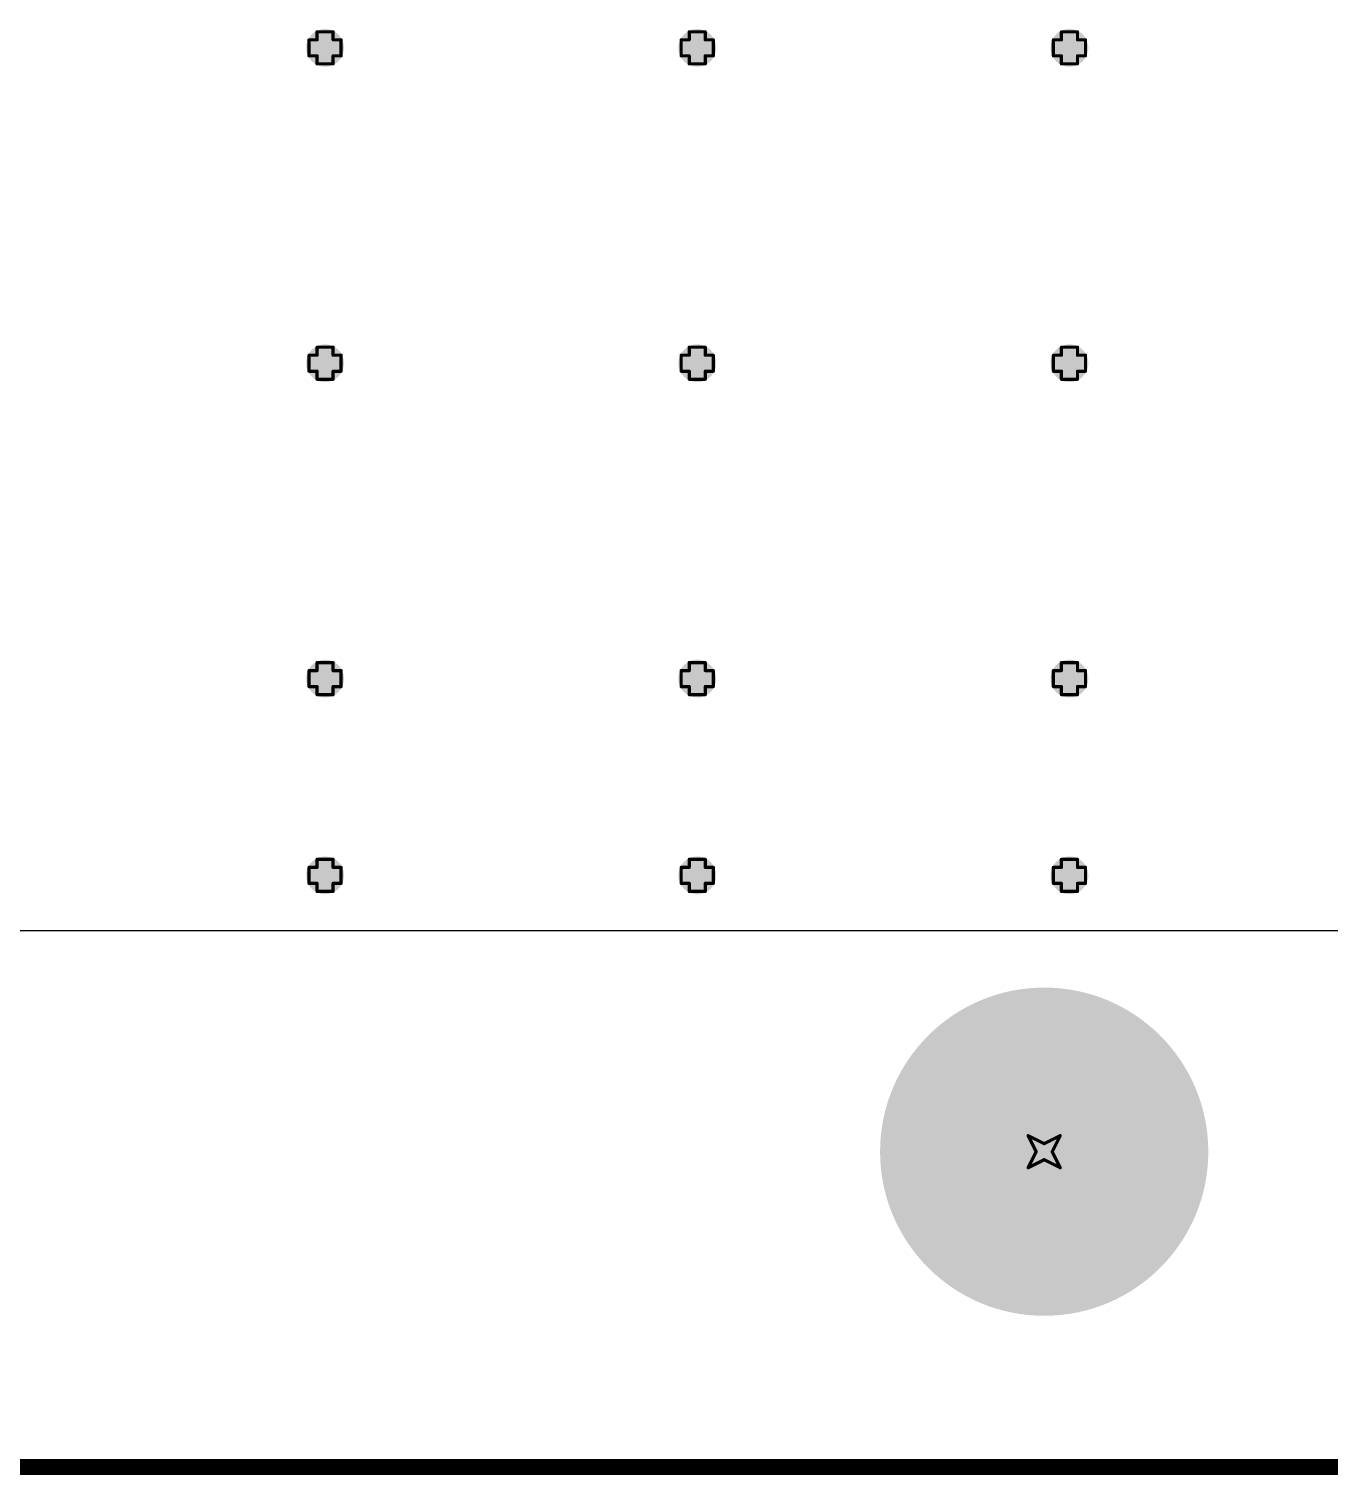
# Model space of a CAD drawing. Header units: inches. Extents: x -0.1 to 10.2, y 0 to 6.5.
# Drawn here: x 3.107 to 3.918, y -0.005 to 0.898 of the extents above; entities that cross this region are included whole.
import ezdxf

# ---------------------------------------------------------------- set-up
doc = ezdxf.new("R2010")
doc.units = ezdxf.units.IN
doc.header["$MEASUREMENT"] = 0
for name, color, linetype in [('Board Outline', 216, 'Continuous'), ('Bottom Layer', 5, 'Continuous'), ('Bottom Solder', 6, 'Continuous'), ('Drill Drawing', 1, 'Continuous'), ('Multi-Layer', 9, 'Continuous'), ('Pad Holes', 156, 'Continuous'), ('Top Layer', 1, 'Continuous'), ('Top Solder', 216, 'Continuous'), ('Via Holes', 16, 'Continuous')]:
    doc.layers.add(name, color=color, linetype=linetype)

msp = doc.modelspace()

# ---------------------------------------------------------------- hatches: boundary and pattern name
at = {"layer": 'Bottom Layer'}
h = msp.add_hatch(color=5, dxfattribs=at)
edge = h.paths.add_edge_path()
edge.add_arc((3.29134, 0.88583), 0.01181, 0, 360)
h = msp.add_hatch(color=5, dxfattribs=at)
edge = h.paths.add_edge_path()
edge.add_arc((3.52362, 0.88583), 0.01181, 0, 360)
h = msp.add_hatch(color=5, dxfattribs=at)
edge = h.paths.add_edge_path()
edge.add_arc((3.75591, 0.88583), 0.01181, 0, 360)
h = msp.add_hatch(color=5, dxfattribs=at)
edge = h.paths.add_edge_path()
edge.add_arc((3.29134, 0.68898), 0.01181, 0, 360)
h = msp.add_hatch(color=5, dxfattribs=at)
edge = h.paths.add_edge_path()
edge.add_arc((3.52362, 0.68898), 0.01181, 0, 360)
h = msp.add_hatch(color=5, dxfattribs=at)
edge = h.paths.add_edge_path()
edge.add_arc((3.75591, 0.68898), 0.01181, 0, 360)
h = msp.add_hatch(color=5, dxfattribs=at)
edge = h.paths.add_edge_path()
edge.add_arc((3.29134, 0.49213), 0.01181, 0, 360)
h = msp.add_hatch(color=5, dxfattribs=at)
edge = h.paths.add_edge_path()
edge.add_arc((3.52362, 0.49213), 0.01181, 0, 360)
h = msp.add_hatch(color=5, dxfattribs=at)
edge = h.paths.add_edge_path()
edge.add_arc((3.75591, 0.49213), 0.01181, 0, 360)
h = msp.add_hatch(color=5, dxfattribs=at)
edge = h.paths.add_edge_path()
edge.add_arc((3.29134, 0.36933), 0.01181, 0, 360)
h = msp.add_hatch(color=5, dxfattribs=at)
edge = h.paths.add_edge_path()
edge.add_arc((3.52362, 0.36933), 0.01181, 0, 360)
h = msp.add_hatch(color=5, dxfattribs=at)
edge = h.paths.add_edge_path()
edge.add_arc((3.75591, 0.36933), 0.01181, 0, 360)
h = msp.add_hatch(color=5, dxfattribs=at)
edge = h.paths.add_edge_path()
edge.add_arc((3.74016, 0.19685), 0.09843, 0, 360)
at = {"layer": 'Bottom Solder'}
h = msp.add_hatch(color=6, dxfattribs=at)
edge = h.paths.add_edge_path()
edge.add_arc((3.74016, 0.19685), 0.10243, 0, 360)
at = {"layer": 'Multi-Layer'}
h = msp.add_hatch(color=9, dxfattribs=at)
edge = h.paths.add_edge_path()
edge.add_arc((3.74016, 0.19685), 0.09843, 0, 360)
at = {"layer": 'Pad Holes'}
h = msp.add_hatch(color=7, dxfattribs=at)
edge = h.paths.add_edge_path()
edge.add_arc((3.74016, 0.19685), 0.05906, 0, 360)
at = {"layer": 'Top Layer'}
h = msp.add_hatch(color=1, dxfattribs=at)
edge = h.paths.add_edge_path()
edge.add_arc((3.29134, 0.88583), 0.01181, 0, 360)
h = msp.add_hatch(color=1, dxfattribs=at)
edge = h.paths.add_edge_path()
edge.add_arc((3.52362, 0.88583), 0.01181, 0, 360)
h = msp.add_hatch(color=1, dxfattribs=at)
edge = h.paths.add_edge_path()
edge.add_arc((3.75591, 0.88583), 0.01181, 0, 360)
h = msp.add_hatch(color=1, dxfattribs=at)
edge = h.paths.add_edge_path()
edge.add_arc((3.29134, 0.68898), 0.01181, 0, 360)
h = msp.add_hatch(color=1, dxfattribs=at)
edge = h.paths.add_edge_path()
edge.add_arc((3.52362, 0.68898), 0.01181, 0, 360)
h = msp.add_hatch(color=1, dxfattribs=at)
edge = h.paths.add_edge_path()
edge.add_arc((3.75591, 0.68898), 0.01181, 0, 360)
h = msp.add_hatch(color=1, dxfattribs=at)
edge = h.paths.add_edge_path()
edge.add_arc((3.29134, 0.49213), 0.01181, 0, 360)
h = msp.add_hatch(color=1, dxfattribs=at)
edge = h.paths.add_edge_path()
edge.add_arc((3.52362, 0.49213), 0.01181, 0, 360)
h = msp.add_hatch(color=1, dxfattribs=at)
edge = h.paths.add_edge_path()
edge.add_arc((3.75591, 0.49213), 0.01181, 0, 360)
h = msp.add_hatch(color=1, dxfattribs=at)
edge = h.paths.add_edge_path()
edge.add_arc((3.29134, 0.36933), 0.01181, 0, 360)
h = msp.add_hatch(color=1, dxfattribs=at)
edge = h.paths.add_edge_path()
edge.add_arc((3.52362, 0.36933), 0.01181, 0, 360)
h = msp.add_hatch(color=1, dxfattribs=at)
edge = h.paths.add_edge_path()
edge.add_arc((3.75591, 0.36933), 0.01181, 0, 360)
h = msp.add_hatch(color=1, dxfattribs=at)
edge = h.paths.add_edge_path()
edge.add_arc((3.74016, 0.19685), 0.09843, 0, 360)
at = {"layer": 'Top Solder'}
h = msp.add_hatch(color=216, dxfattribs=at)
edge = h.paths.add_edge_path()
edge.add_arc((3.74016, 0.19685), 0.10243, 0, 360)
at = {"layer": 'Via Holes'}
h = msp.add_hatch(color=7, dxfattribs=at)
edge = h.paths.add_edge_path()
edge.add_arc((3.29134, 0.88583), 0.00591, 0, 360)
h = msp.add_hatch(color=7, dxfattribs=at)
edge = h.paths.add_edge_path()
edge.add_arc((3.52362, 0.88583), 0.00591, 0, 360)
h = msp.add_hatch(color=7, dxfattribs=at)
edge = h.paths.add_edge_path()
edge.add_arc((3.75591, 0.88583), 0.00591, 0, 360)
h = msp.add_hatch(color=7, dxfattribs=at)
edge = h.paths.add_edge_path()
edge.add_arc((3.29134, 0.68898), 0.00591, 0, 360)
h = msp.add_hatch(color=7, dxfattribs=at)
edge = h.paths.add_edge_path()
edge.add_arc((3.52362, 0.68898), 0.00591, 0, 360)
h = msp.add_hatch(color=7, dxfattribs=at)
edge = h.paths.add_edge_path()
edge.add_arc((3.75591, 0.68898), 0.00591, 0, 360)
h = msp.add_hatch(color=7, dxfattribs=at)
edge = h.paths.add_edge_path()
edge.add_arc((3.29134, 0.49213), 0.00591, 0, 360)
h = msp.add_hatch(color=7, dxfattribs=at)
edge = h.paths.add_edge_path()
edge.add_arc((3.52362, 0.49213), 0.00591, 0, 360)
h = msp.add_hatch(color=7, dxfattribs=at)
edge = h.paths.add_edge_path()
edge.add_arc((3.75591, 0.49213), 0.00591, 0, 360)
h = msp.add_hatch(color=7, dxfattribs=at)
edge = h.paths.add_edge_path()
edge.add_arc((3.29134, 0.36933), 0.00591, 0, 360)
h = msp.add_hatch(color=7, dxfattribs=at)
edge = h.paths.add_edge_path()
edge.add_arc((3.52362, 0.36933), 0.00591, 0, 360)
h = msp.add_hatch(color=7, dxfattribs=at)
edge = h.paths.add_edge_path()
edge.add_arc((3.75591, 0.36933), 0.00591, 0, 360)

# ---------------------------------------------------------------- linework, layer by layer
at = {"layer": 'Board Outline'}
msp.add_lwpolyline([(0, 0, 0.01, 0.01, 0), (4.72441, 0, 0.01, 0.01, 0)], format="xyseb", dxfattribs=at)
at = {"layer": 'Bottom Layer'}
msp.add_line((4.70912, 0.33465), (0.01529, 0.33465), dxfattribs=at)
at = {"layer": 'Drill Drawing'}
for points in [[(3.28634, 0.89083, 0.002, 0.002, 0), (3.28634, 0.89583, 0.002, 0.002, 0)], [(3.28634, 0.89583, 0.002, 0.002, 0), (3.29634, 0.89583, 0.002, 0.002, 0)], [(3.29634, 0.89083, 0.002, 0.002, 0), (3.29634, 0.89583, 0.002, 0.002, 0)], [(3.51862, 0.89083, 0.002, 0.002, 0), (3.51862, 0.89583, 0.002, 0.002, 0)], [(3.51862, 0.89583, 0.002, 0.002, 0), (3.52862, 0.89583, 0.002, 0.002, 0)], [(3.52862, 0.89083, 0.002, 0.002, 0), (3.52862, 0.89583, 0.002, 0.002, 0)], [(3.75091, 0.89083, 0.002, 0.002, 0), (3.75091, 0.89583, 0.002, 0.002, 0)], [(3.75091, 0.89583, 0.002, 0.002, 0), (3.76091, 0.89583, 0.002, 0.002, 0)], [(3.76091, 0.89083, 0.002, 0.002, 0), (3.76091, 0.89583, 0.002, 0.002, 0)], [(3.28134, 0.88083, 0.002, 0.002, 0), (3.28134, 0.89083, 0.002, 0.002, 0)], [(3.28134, 0.89083, 0.002, 0.002, 0), (3.28634, 0.89083, 0.002, 0.002, 0)], [(3.29634, 0.89083, 0.002, 0.002, 0), (3.30134, 0.89083, 0.002, 0.002, 0)], [(3.30134, 0.88083, 0.002, 0.002, 0), (3.30134, 0.89083, 0.002, 0.002, 0)], [(3.51362, 0.88083, 0.002, 0.002, 0), (3.51362, 0.89083, 0.002, 0.002, 0)], [(3.51362, 0.89083, 0.002, 0.002, 0), (3.51862, 0.89083, 0.002, 0.002, 0)], [(3.52862, 0.89083, 0.002, 0.002, 0), (3.53362, 0.89083, 0.002, 0.002, 0)], [(3.53362, 0.88083, 0.002, 0.002, 0), (3.53362, 0.89083, 0.002, 0.002, 0)], [(3.74591, 0.88083, 0.002, 0.002, 0), (3.74591, 0.89083, 0.002, 0.002, 0)], [(3.74591, 0.89083, 0.002, 0.002, 0), (3.75091, 0.89083, 0.002, 0.002, 0)], [(3.76091, 0.89083, 0.002, 0.002, 0), (3.76591, 0.89083, 0.002, 0.002, 0)], [(3.76591, 0.88083, 0.002, 0.002, 0), (3.76591, 0.89083, 0.002, 0.002, 0)], [(3.28134, 0.88083, 0.002, 0.002, 0), (3.28634, 0.88083, 0.002, 0.002, 0)], [(3.28634, 0.87583, 0.002, 0.002, 0), (3.28634, 0.88083, 0.002, 0.002, 0)], [(3.28634, 0.87583, 0.002, 0.002, 0), (3.29634, 0.87583, 0.002, 0.002, 0)], [(3.29634, 0.88083, 0.002, 0.002, 0), (3.30134, 0.88083, 0.002, 0.002, 0)], [(3.29634, 0.87583, 0.002, 0.002, 0), (3.29634, 0.88083, 0.002, 0.002, 0)], [(3.51362, 0.88083, 0.002, 0.002, 0), (3.51862, 0.88083, 0.002, 0.002, 0)], [(3.51862, 0.87583, 0.002, 0.002, 0), (3.51862, 0.88083, 0.002, 0.002, 0)], [(3.51862, 0.87583, 0.002, 0.002, 0), (3.52862, 0.87583, 0.002, 0.002, 0)], [(3.52862, 0.88083, 0.002, 0.002, 0), (3.53362, 0.88083, 0.002, 0.002, 0)], [(3.52862, 0.87583, 0.002, 0.002, 0), (3.52862, 0.88083, 0.002, 0.002, 0)], [(3.74591, 0.88083, 0.002, 0.002, 0), (3.75091, 0.88083, 0.002, 0.002, 0)], [(3.75091, 0.87583, 0.002, 0.002, 0), (3.75091, 0.88083, 0.002, 0.002, 0)], [(3.75091, 0.87583, 0.002, 0.002, 0), (3.76091, 0.87583, 0.002, 0.002, 0)], [(3.76091, 0.88083, 0.002, 0.002, 0), (3.76591, 0.88083, 0.002, 0.002, 0)], [(3.76091, 0.87583, 0.002, 0.002, 0), (3.76091, 0.88083, 0.002, 0.002, 0)], [(3.28634, 0.69398, 0.002, 0.002, 0), (3.28634, 0.69898, 0.002, 0.002, 0)], [(3.28634, 0.69898, 0.002, 0.002, 0), (3.29634, 0.69898, 0.002, 0.002, 0)], [(3.29634, 0.69398, 0.002, 0.002, 0), (3.29634, 0.69898, 0.002, 0.002, 0)], [(3.51862, 0.69398, 0.002, 0.002, 0), (3.51862, 0.69898, 0.002, 0.002, 0)], [(3.51862, 0.69898, 0.002, 0.002, 0), (3.52862, 0.69898, 0.002, 0.002, 0)], [(3.52862, 0.69398, 0.002, 0.002, 0), (3.52862, 0.69898, 0.002, 0.002, 0)], [(3.75091, 0.69398, 0.002, 0.002, 0), (3.75091, 0.69898, 0.002, 0.002, 0)], [(3.75091, 0.69898, 0.002, 0.002, 0), (3.76091, 0.69898, 0.002, 0.002, 0)], [(3.76091, 0.69398, 0.002, 0.002, 0), (3.76091, 0.69898, 0.002, 0.002, 0)], [(3.28134, 0.68398, 0.002, 0.002, 0), (3.28134, 0.69398, 0.002, 0.002, 0)], [(3.28134, 0.69398, 0.002, 0.002, 0), (3.28634, 0.69398, 0.002, 0.002, 0)], [(3.29634, 0.69398, 0.002, 0.002, 0), (3.30134, 0.69398, 0.002, 0.002, 0)], [(3.30134, 0.68398, 0.002, 0.002, 0), (3.30134, 0.69398, 0.002, 0.002, 0)], [(3.51362, 0.68398, 0.002, 0.002, 0), (3.51362, 0.69398, 0.002, 0.002, 0)], [(3.51362, 0.69398, 0.002, 0.002, 0), (3.51862, 0.69398, 0.002, 0.002, 0)], [(3.52862, 0.69398, 0.002, 0.002, 0), (3.53362, 0.69398, 0.002, 0.002, 0)], [(3.53362, 0.68398, 0.002, 0.002, 0), (3.53362, 0.69398, 0.002, 0.002, 0)], [(3.74591, 0.68398, 0.002, 0.002, 0), (3.74591, 0.69398, 0.002, 0.002, 0)], [(3.74591, 0.69398, 0.002, 0.002, 0), (3.75091, 0.69398, 0.002, 0.002, 0)], [(3.76091, 0.69398, 0.002, 0.002, 0), (3.76591, 0.69398, 0.002, 0.002, 0)], [(3.76591, 0.68398, 0.002, 0.002, 0), (3.76591, 0.69398, 0.002, 0.002, 0)], [(3.28134, 0.68398, 0.002, 0.002, 0), (3.28634, 0.68398, 0.002, 0.002, 0)], [(3.28634, 0.67898, 0.002, 0.002, 0), (3.28634, 0.68398, 0.002, 0.002, 0)], [(3.28634, 0.67898, 0.002, 0.002, 0), (3.29634, 0.67898, 0.002, 0.002, 0)], [(3.29634, 0.68398, 0.002, 0.002, 0), (3.30134, 0.68398, 0.002, 0.002, 0)], [(3.29634, 0.67898, 0.002, 0.002, 0), (3.29634, 0.68398, 0.002, 0.002, 0)], [(3.51362, 0.68398, 0.002, 0.002, 0), (3.51862, 0.68398, 0.002, 0.002, 0)], [(3.51862, 0.67898, 0.002, 0.002, 0), (3.51862, 0.68398, 0.002, 0.002, 0)], [(3.51862, 0.67898, 0.002, 0.002, 0), (3.52862, 0.67898, 0.002, 0.002, 0)], [(3.52862, 0.68398, 0.002, 0.002, 0), (3.53362, 0.68398, 0.002, 0.002, 0)], [(3.52862, 0.67898, 0.002, 0.002, 0), (3.52862, 0.68398, 0.002, 0.002, 0)], [(3.74591, 0.68398, 0.002, 0.002, 0), (3.75091, 0.68398, 0.002, 0.002, 0)], [(3.75091, 0.67898, 0.002, 0.002, 0), (3.75091, 0.68398, 0.002, 0.002, 0)], [(3.75091, 0.67898, 0.002, 0.002, 0), (3.76091, 0.67898, 0.002, 0.002, 0)], [(3.76091, 0.68398, 0.002, 0.002, 0), (3.76591, 0.68398, 0.002, 0.002, 0)], [(3.76091, 0.67898, 0.002, 0.002, 0), (3.76091, 0.68398, 0.002, 0.002, 0)], [(3.28134, 0.48713, 0.002, 0.002, 0), (3.28134, 0.49713, 0.002, 0.002, 0)], [(3.28134, 0.49713, 0.002, 0.002, 0), (3.28634, 0.49713, 0.002, 0.002, 0)], [(3.28634, 0.49713, 0.002, 0.002, 0), (3.28634, 0.50213, 0.002, 0.002, 0)], [(3.28634, 0.50213, 0.002, 0.002, 0), (3.29634, 0.50213, 0.002, 0.002, 0)], [(3.29634, 0.49713, 0.002, 0.002, 0), (3.29634, 0.50213, 0.002, 0.002, 0)], [(3.29634, 0.49713, 0.002, 0.002, 0), (3.30134, 0.49713, 0.002, 0.002, 0)], [(3.30134, 0.48713, 0.002, 0.002, 0), (3.30134, 0.49713, 0.002, 0.002, 0)], [(3.51362, 0.48713, 0.002, 0.002, 0), (3.51362, 0.49713, 0.002, 0.002, 0)], [(3.51362, 0.49713, 0.002, 0.002, 0), (3.51862, 0.49713, 0.002, 0.002, 0)], [(3.51862, 0.49713, 0.002, 0.002, 0), (3.51862, 0.50213, 0.002, 0.002, 0)], [(3.51862, 0.50213, 0.002, 0.002, 0), (3.52862, 0.50213, 0.002, 0.002, 0)], [(3.52862, 0.49713, 0.002, 0.002, 0), (3.52862, 0.50213, 0.002, 0.002, 0)], [(3.52862, 0.49713, 0.002, 0.002, 0), (3.53362, 0.49713, 0.002, 0.002, 0)], [(3.53362, 0.48713, 0.002, 0.002, 0), (3.53362, 0.49713, 0.002, 0.002, 0)], [(3.74591, 0.48713, 0.002, 0.002, 0), (3.74591, 0.49713, 0.002, 0.002, 0)], [(3.74591, 0.49713, 0.002, 0.002, 0), (3.75091, 0.49713, 0.002, 0.002, 0)], [(3.75091, 0.49713, 0.002, 0.002, 0), (3.75091, 0.50213, 0.002, 0.002, 0)], [(3.75091, 0.50213, 0.002, 0.002, 0), (3.76091, 0.50213, 0.002, 0.002, 0)], [(3.76091, 0.49713, 0.002, 0.002, 0), (3.76091, 0.50213, 0.002, 0.002, 0)], [(3.76091, 0.49713, 0.002, 0.002, 0), (3.76591, 0.49713, 0.002, 0.002, 0)], [(3.76591, 0.48713, 0.002, 0.002, 0), (3.76591, 0.49713, 0.002, 0.002, 0)], [(3.28134, 0.48713, 0.002, 0.002, 0), (3.28634, 0.48713, 0.002, 0.002, 0)], [(3.28634, 0.48213, 0.002, 0.002, 0), (3.28634, 0.48713, 0.002, 0.002, 0)], [(3.29634, 0.48713, 0.002, 0.002, 0), (3.30134, 0.48713, 0.002, 0.002, 0)], [(3.29634, 0.48213, 0.002, 0.002, 0), (3.29634, 0.48713, 0.002, 0.002, 0)], [(3.51362, 0.48713, 0.002, 0.002, 0), (3.51862, 0.48713, 0.002, 0.002, 0)], [(3.51862, 0.48213, 0.002, 0.002, 0), (3.51862, 0.48713, 0.002, 0.002, 0)], [(3.52862, 0.48713, 0.002, 0.002, 0), (3.53362, 0.48713, 0.002, 0.002, 0)], [(3.52862, 0.48213, 0.002, 0.002, 0), (3.52862, 0.48713, 0.002, 0.002, 0)], [(3.74591, 0.48713, 0.002, 0.002, 0), (3.75091, 0.48713, 0.002, 0.002, 0)], [(3.75091, 0.48213, 0.002, 0.002, 0), (3.75091, 0.48713, 0.002, 0.002, 0)], [(3.76091, 0.48713, 0.002, 0.002, 0), (3.76591, 0.48713, 0.002, 0.002, 0)], [(3.76091, 0.48213, 0.002, 0.002, 0), (3.76091, 0.48713, 0.002, 0.002, 0)], [(3.28634, 0.48213, 0.002, 0.002, 0), (3.29634, 0.48213, 0.002, 0.002, 0)], [(3.51862, 0.48213, 0.002, 0.002, 0), (3.52862, 0.48213, 0.002, 0.002, 0)], [(3.75091, 0.48213, 0.002, 0.002, 0), (3.76091, 0.48213, 0.002, 0.002, 0)], [(3.28634, 0.37433, 0.002, 0.002, 0), (3.28634, 0.37933, 0.002, 0.002, 0)], [(3.28634, 0.37933, 0.002, 0.002, 0), (3.29634, 0.37933, 0.002, 0.002, 0)], [(3.29634, 0.37433, 0.002, 0.002, 0), (3.29634, 0.37933, 0.002, 0.002, 0)], [(3.51862, 0.37433, 0.002, 0.002, 0), (3.51862, 0.37933, 0.002, 0.002, 0)], [(3.51862, 0.37933, 0.002, 0.002, 0), (3.52862, 0.37933, 0.002, 0.002, 0)], [(3.52862, 0.37433, 0.002, 0.002, 0), (3.52862, 0.37933, 0.002, 0.002, 0)], [(3.75091, 0.37433, 0.002, 0.002, 0), (3.75091, 0.37933, 0.002, 0.002, 0)], [(3.75091, 0.37933, 0.002, 0.002, 0), (3.76091, 0.37933, 0.002, 0.002, 0)], [(3.76091, 0.37433, 0.002, 0.002, 0), (3.76091, 0.37933, 0.002, 0.002, 0)], [(3.28134, 0.36433, 0.002, 0.002, 0), (3.28134, 0.37433, 0.002, 0.002, 0)], [(3.28134, 0.37433, 0.002, 0.002, 0), (3.28634, 0.37433, 0.002, 0.002, 0)], [(3.29634, 0.37433, 0.002, 0.002, 0), (3.30134, 0.37433, 0.002, 0.002, 0)], [(3.30134, 0.36433, 0.002, 0.002, 0), (3.30134, 0.37433, 0.002, 0.002, 0)], [(3.51362, 0.36433, 0.002, 0.002, 0), (3.51362, 0.37433, 0.002, 0.002, 0)], [(3.51362, 0.37433, 0.002, 0.002, 0), (3.51862, 0.37433, 0.002, 0.002, 0)], [(3.52862, 0.37433, 0.002, 0.002, 0), (3.53362, 0.37433, 0.002, 0.002, 0)], [(3.53362, 0.36433, 0.002, 0.002, 0), (3.53362, 0.37433, 0.002, 0.002, 0)], [(3.74591, 0.36433, 0.002, 0.002, 0), (3.74591, 0.37433, 0.002, 0.002, 0)], [(3.74591, 0.37433, 0.002, 0.002, 0), (3.75091, 0.37433, 0.002, 0.002, 0)], [(3.76091, 0.37433, 0.002, 0.002, 0), (3.76591, 0.37433, 0.002, 0.002, 0)], [(3.76591, 0.36433, 0.002, 0.002, 0), (3.76591, 0.37433, 0.002, 0.002, 0)], [(3.28134, 0.36433, 0.002, 0.002, 0), (3.28634, 0.36433, 0.002, 0.002, 0)], [(3.28634, 0.35933, 0.002, 0.002, 0), (3.28634, 0.36433, 0.002, 0.002, 0)], [(3.29634, 0.36433, 0.002, 0.002, 0), (3.30134, 0.36433, 0.002, 0.002, 0)], [(3.29634, 0.35933, 0.002, 0.002, 0), (3.29634, 0.36433, 0.002, 0.002, 0)], [(3.51362, 0.36433, 0.002, 0.002, 0), (3.51862, 0.36433, 0.002, 0.002, 0)], [(3.51862, 0.35933, 0.002, 0.002, 0), (3.51862, 0.36433, 0.002, 0.002, 0)], [(3.52862, 0.36433, 0.002, 0.002, 0), (3.53362, 0.36433, 0.002, 0.002, 0)], [(3.52862, 0.35933, 0.002, 0.002, 0), (3.52862, 0.36433, 0.002, 0.002, 0)], [(3.74591, 0.36433, 0.002, 0.002, 0), (3.75091, 0.36433, 0.002, 0.002, 0)], [(3.75091, 0.35933, 0.002, 0.002, 0), (3.75091, 0.36433, 0.002, 0.002, 0)], [(3.76091, 0.36433, 0.002, 0.002, 0), (3.76591, 0.36433, 0.002, 0.002, 0)], [(3.76091, 0.35933, 0.002, 0.002, 0), (3.76091, 0.36433, 0.002, 0.002, 0)], [(3.28634, 0.35933, 0.002, 0.002, 0), (3.29634, 0.35933, 0.002, 0.002, 0)], [(3.51862, 0.35933, 0.002, 0.002, 0), (3.52862, 0.35933, 0.002, 0.002, 0)], [(3.75091, 0.35933, 0.002, 0.002, 0), (3.76091, 0.35933, 0.002, 0.002, 0)], [(3.73016, 0.20685, 0.002, 0.002, 0), (3.74016, 0.20185, 0.002, 0.002, 0)], [(3.73016, 0.20685, 0.002, 0.002, 0), (3.73516, 0.19685, 0.002, 0.002, 0)], [(3.74016, 0.20185, 0.002, 0.002, 0), (3.75016, 0.20685, 0.002, 0.002, 0)], [(3.74516, 0.19685, 0.002, 0.002, 0), (3.75016, 0.20685, 0.002, 0.002, 0)], [(3.73016, 0.18685, 0.002, 0.002, 0), (3.73516, 0.19685, 0.002, 0.002, 0)], [(3.73016, 0.18685, 0.002, 0.002, 0), (3.74016, 0.19185, 0.002, 0.002, 0)], [(3.74016, 0.19185, 0.002, 0.002, 0), (3.75016, 0.18685, 0.002, 0.002, 0)], [(3.74516, 0.19685, 0.002, 0.002, 0), (3.75016, 0.18685, 0.002, 0.002, 0)]]:
    msp.add_lwpolyline(points, format="xyseb", dxfattribs=at)
for points in [[(3.28584, 0.89583, 0.001, 0.001, 1), (3.28684, 0.89583, 0.001, 0.001, 1)], [(3.28584, 0.89583, 0.001, 0.001, 1), (3.28684, 0.89583, 0.001, 0.001, 1)], [(3.29584, 0.89583, 0.001, 0.001, 1), (3.29684, 0.89583, 0.001, 0.001, 1)], [(3.29584, 0.89583, 0.001, 0.001, 1), (3.29684, 0.89583, 0.001, 0.001, 1)], [(3.51812, 0.89583, 0.001, 0.001, 1), (3.51912, 0.89583, 0.001, 0.001, 1)], [(3.51812, 0.89583, 0.001, 0.001, 1), (3.51912, 0.89583, 0.001, 0.001, 1)], [(3.52812, 0.89583, 0.001, 0.001, 1), (3.52912, 0.89583, 0.001, 0.001, 1)], [(3.52812, 0.89583, 0.001, 0.001, 1), (3.52912, 0.89583, 0.001, 0.001, 1)], [(3.75041, 0.89583, 0.001, 0.001, 1), (3.75141, 0.89583, 0.001, 0.001, 1)], [(3.75041, 0.89583, 0.001, 0.001, 1), (3.75141, 0.89583, 0.001, 0.001, 1)], [(3.76041, 0.89583, 0.001, 0.001, 1), (3.76141, 0.89583, 0.001, 0.001, 1)], [(3.76041, 0.89583, 0.001, 0.001, 1), (3.76141, 0.89583, 0.001, 0.001, 1)], [(3.28084, 0.89083, 0.001, 0.001, 1), (3.28184, 0.89083, 0.001, 0.001, 1)], [(3.28084, 0.89083, 0.001, 0.001, 1), (3.28184, 0.89083, 0.001, 0.001, 1)], [(3.28584, 0.89083, 0.001, 0.001, 1), (3.28684, 0.89083, 0.001, 0.001, 1)], [(3.28584, 0.89083, 0.001, 0.001, 1), (3.28684, 0.89083, 0.001, 0.001, 1)], [(3.29584, 0.89083, 0.001, 0.001, 1), (3.29684, 0.89083, 0.001, 0.001, 1)], [(3.29584, 0.89083, 0.001, 0.001, 1), (3.29684, 0.89083, 0.001, 0.001, 1)], [(3.30084, 0.89083, 0.001, 0.001, 1), (3.30184, 0.89083, 0.001, 0.001, 1)], [(3.30084, 0.89083, 0.001, 0.001, 1), (3.30184, 0.89083, 0.001, 0.001, 1)], [(3.51312, 0.89083, 0.001, 0.001, 1), (3.51412, 0.89083, 0.001, 0.001, 1)], [(3.51312, 0.89083, 0.001, 0.001, 1), (3.51412, 0.89083, 0.001, 0.001, 1)], [(3.51812, 0.89083, 0.001, 0.001, 1), (3.51912, 0.89083, 0.001, 0.001, 1)], [(3.51812, 0.89083, 0.001, 0.001, 1), (3.51912, 0.89083, 0.001, 0.001, 1)], [(3.52812, 0.89083, 0.001, 0.001, 1), (3.52912, 0.89083, 0.001, 0.001, 1)], [(3.52812, 0.89083, 0.001, 0.001, 1), (3.52912, 0.89083, 0.001, 0.001, 1)], [(3.53312, 0.89083, 0.001, 0.001, 1), (3.53412, 0.89083, 0.001, 0.001, 1)], [(3.53312, 0.89083, 0.001, 0.001, 1), (3.53412, 0.89083, 0.001, 0.001, 1)], [(3.74541, 0.89083, 0.001, 0.001, 1), (3.74641, 0.89083, 0.001, 0.001, 1)], [(3.74541, 0.89083, 0.001, 0.001, 1), (3.74641, 0.89083, 0.001, 0.001, 1)], [(3.75041, 0.89083, 0.001, 0.001, 1), (3.75141, 0.89083, 0.001, 0.001, 1)], [(3.75041, 0.89083, 0.001, 0.001, 1), (3.75141, 0.89083, 0.001, 0.001, 1)], [(3.76041, 0.89083, 0.001, 0.001, 1), (3.76141, 0.89083, 0.001, 0.001, 1)], [(3.76041, 0.89083, 0.001, 0.001, 1), (3.76141, 0.89083, 0.001, 0.001, 1)], [(3.76541, 0.89083, 0.001, 0.001, 1), (3.76641, 0.89083, 0.001, 0.001, 1)], [(3.76541, 0.89083, 0.001, 0.001, 1), (3.76641, 0.89083, 0.001, 0.001, 1)], [(3.28084, 0.88083, 0.001, 0.001, 1), (3.28184, 0.88083, 0.001, 0.001, 1)], [(3.28084, 0.88083, 0.001, 0.001, 1), (3.28184, 0.88083, 0.001, 0.001, 1)], [(3.28584, 0.88083, 0.001, 0.001, 1), (3.28684, 0.88083, 0.001, 0.001, 1)], [(3.28584, 0.88083, 0.001, 0.001, 1), (3.28684, 0.88083, 0.001, 0.001, 1)], [(3.28584, 0.87583, 0.001, 0.001, 1), (3.28684, 0.87583, 0.001, 0.001, 1)], [(3.28584, 0.87583, 0.001, 0.001, 1), (3.28684, 0.87583, 0.001, 0.001, 1)], [(3.29584, 0.88083, 0.001, 0.001, 1), (3.29684, 0.88083, 0.001, 0.001, 1)], [(3.29584, 0.88083, 0.001, 0.001, 1), (3.29684, 0.88083, 0.001, 0.001, 1)], [(3.29584, 0.87583, 0.001, 0.001, 1), (3.29684, 0.87583, 0.001, 0.001, 1)], [(3.29584, 0.87583, 0.001, 0.001, 1), (3.29684, 0.87583, 0.001, 0.001, 1)], [(3.30084, 0.88083, 0.001, 0.001, 1), (3.30184, 0.88083, 0.001, 0.001, 1)], [(3.30084, 0.88083, 0.001, 0.001, 1), (3.30184, 0.88083, 0.001, 0.001, 1)], [(3.51312, 0.88083, 0.001, 0.001, 1), (3.51412, 0.88083, 0.001, 0.001, 1)], [(3.51312, 0.88083, 0.001, 0.001, 1), (3.51412, 0.88083, 0.001, 0.001, 1)], [(3.51812, 0.88083, 0.001, 0.001, 1), (3.51912, 0.88083, 0.001, 0.001, 1)], [(3.51812, 0.88083, 0.001, 0.001, 1), (3.51912, 0.88083, 0.001, 0.001, 1)], [(3.51812, 0.87583, 0.001, 0.001, 1), (3.51912, 0.87583, 0.001, 0.001, 1)], [(3.51812, 0.87583, 0.001, 0.001, 1), (3.51912, 0.87583, 0.001, 0.001, 1)], [(3.52812, 0.88083, 0.001, 0.001, 1), (3.52912, 0.88083, 0.001, 0.001, 1)], [(3.52812, 0.88083, 0.001, 0.001, 1), (3.52912, 0.88083, 0.001, 0.001, 1)], [(3.52812, 0.87583, 0.001, 0.001, 1), (3.52912, 0.87583, 0.001, 0.001, 1)], [(3.52812, 0.87583, 0.001, 0.001, 1), (3.52912, 0.87583, 0.001, 0.001, 1)], [(3.53312, 0.88083, 0.001, 0.001, 1), (3.53412, 0.88083, 0.001, 0.001, 1)], [(3.53312, 0.88083, 0.001, 0.001, 1), (3.53412, 0.88083, 0.001, 0.001, 1)], [(3.74541, 0.88083, 0.001, 0.001, 1), (3.74641, 0.88083, 0.001, 0.001, 1)], [(3.74541, 0.88083, 0.001, 0.001, 1), (3.74641, 0.88083, 0.001, 0.001, 1)], [(3.75041, 0.88083, 0.001, 0.001, 1), (3.75141, 0.88083, 0.001, 0.001, 1)], [(3.75041, 0.88083, 0.001, 0.001, 1), (3.75141, 0.88083, 0.001, 0.001, 1)], [(3.75041, 0.87583, 0.001, 0.001, 1), (3.75141, 0.87583, 0.001, 0.001, 1)], [(3.75041, 0.87583, 0.001, 0.001, 1), (3.75141, 0.87583, 0.001, 0.001, 1)], [(3.76041, 0.88083, 0.001, 0.001, 1), (3.76141, 0.88083, 0.001, 0.001, 1)], [(3.76041, 0.88083, 0.001, 0.001, 1), (3.76141, 0.88083, 0.001, 0.001, 1)], [(3.76041, 0.87583, 0.001, 0.001, 1), (3.76141, 0.87583, 0.001, 0.001, 1)], [(3.76041, 0.87583, 0.001, 0.001, 1), (3.76141, 0.87583, 0.001, 0.001, 1)], [(3.76541, 0.88083, 0.001, 0.001, 1), (3.76641, 0.88083, 0.001, 0.001, 1)], [(3.76541, 0.88083, 0.001, 0.001, 1), (3.76641, 0.88083, 0.001, 0.001, 1)], [(3.28584, 0.69898, 0.001, 0.001, 1), (3.28684, 0.69898, 0.001, 0.001, 1)], [(3.28584, 0.69898, 0.001, 0.001, 1), (3.28684, 0.69898, 0.001, 0.001, 1)], [(3.29584, 0.69898, 0.001, 0.001, 1), (3.29684, 0.69898, 0.001, 0.001, 1)], [(3.29584, 0.69898, 0.001, 0.001, 1), (3.29684, 0.69898, 0.001, 0.001, 1)], [(3.51812, 0.69898, 0.001, 0.001, 1), (3.51912, 0.69898, 0.001, 0.001, 1)], [(3.51812, 0.69898, 0.001, 0.001, 1), (3.51912, 0.69898, 0.001, 0.001, 1)], [(3.52812, 0.69898, 0.001, 0.001, 1), (3.52912, 0.69898, 0.001, 0.001, 1)], [(3.52812, 0.69898, 0.001, 0.001, 1), (3.52912, 0.69898, 0.001, 0.001, 1)], [(3.75041, 0.69898, 0.001, 0.001, 1), (3.75141, 0.69898, 0.001, 0.001, 1)], [(3.75041, 0.69898, 0.001, 0.001, 1), (3.75141, 0.69898, 0.001, 0.001, 1)], [(3.76041, 0.69898, 0.001, 0.001, 1), (3.76141, 0.69898, 0.001, 0.001, 1)], [(3.76041, 0.69898, 0.001, 0.001, 1), (3.76141, 0.69898, 0.001, 0.001, 1)], [(3.28084, 0.69398, 0.001, 0.001, 1), (3.28184, 0.69398, 0.001, 0.001, 1)], [(3.28084, 0.69398, 0.001, 0.001, 1), (3.28184, 0.69398, 0.001, 0.001, 1)], [(3.28584, 0.69398, 0.001, 0.001, 1), (3.28684, 0.69398, 0.001, 0.001, 1)], [(3.28584, 0.69398, 0.001, 0.001, 1), (3.28684, 0.69398, 0.001, 0.001, 1)], [(3.29584, 0.69398, 0.001, 0.001, 1), (3.29684, 0.69398, 0.001, 0.001, 1)], [(3.29584, 0.69398, 0.001, 0.001, 1), (3.29684, 0.69398, 0.001, 0.001, 1)], [(3.30084, 0.69398, 0.001, 0.001, 1), (3.30184, 0.69398, 0.001, 0.001, 1)], [(3.30084, 0.69398, 0.001, 0.001, 1), (3.30184, 0.69398, 0.001, 0.001, 1)], [(3.51312, 0.69398, 0.001, 0.001, 1), (3.51412, 0.69398, 0.001, 0.001, 1)], [(3.51312, 0.69398, 0.001, 0.001, 1), (3.51412, 0.69398, 0.001, 0.001, 1)], [(3.51812, 0.69398, 0.001, 0.001, 1), (3.51912, 0.69398, 0.001, 0.001, 1)], [(3.51812, 0.69398, 0.001, 0.001, 1), (3.51912, 0.69398, 0.001, 0.001, 1)], [(3.52812, 0.69398, 0.001, 0.001, 1), (3.52912, 0.69398, 0.001, 0.001, 1)], [(3.52812, 0.69398, 0.001, 0.001, 1), (3.52912, 0.69398, 0.001, 0.001, 1)], [(3.53312, 0.69398, 0.001, 0.001, 1), (3.53412, 0.69398, 0.001, 0.001, 1)], [(3.53312, 0.69398, 0.001, 0.001, 1), (3.53412, 0.69398, 0.001, 0.001, 1)], [(3.74541, 0.69398, 0.001, 0.001, 1), (3.74641, 0.69398, 0.001, 0.001, 1)], [(3.74541, 0.69398, 0.001, 0.001, 1), (3.74641, 0.69398, 0.001, 0.001, 1)], [(3.75041, 0.69398, 0.001, 0.001, 1), (3.75141, 0.69398, 0.001, 0.001, 1)], [(3.75041, 0.69398, 0.001, 0.001, 1), (3.75141, 0.69398, 0.001, 0.001, 1)], [(3.76041, 0.69398, 0.001, 0.001, 1), (3.76141, 0.69398, 0.001, 0.001, 1)], [(3.76041, 0.69398, 0.001, 0.001, 1), (3.76141, 0.69398, 0.001, 0.001, 1)], [(3.76541, 0.69398, 0.001, 0.001, 1), (3.76641, 0.69398, 0.001, 0.001, 1)], [(3.76541, 0.69398, 0.001, 0.001, 1), (3.76641, 0.69398, 0.001, 0.001, 1)], [(3.28084, 0.68398, 0.001, 0.001, 1), (3.28184, 0.68398, 0.001, 0.001, 1)], [(3.28084, 0.68398, 0.001, 0.001, 1), (3.28184, 0.68398, 0.001, 0.001, 1)], [(3.28584, 0.68398, 0.001, 0.001, 1), (3.28684, 0.68398, 0.001, 0.001, 1)], [(3.28584, 0.68398, 0.001, 0.001, 1), (3.28684, 0.68398, 0.001, 0.001, 1)], [(3.28584, 0.67898, 0.001, 0.001, 1), (3.28684, 0.67898, 0.001, 0.001, 1)], [(3.28584, 0.67898, 0.001, 0.001, 1), (3.28684, 0.67898, 0.001, 0.001, 1)], [(3.29584, 0.68398, 0.001, 0.001, 1), (3.29684, 0.68398, 0.001, 0.001, 1)], [(3.29584, 0.68398, 0.001, 0.001, 1), (3.29684, 0.68398, 0.001, 0.001, 1)], [(3.29584, 0.67898, 0.001, 0.001, 1), (3.29684, 0.67898, 0.001, 0.001, 1)], [(3.29584, 0.67898, 0.001, 0.001, 1), (3.29684, 0.67898, 0.001, 0.001, 1)], [(3.30084, 0.68398, 0.001, 0.001, 1), (3.30184, 0.68398, 0.001, 0.001, 1)], [(3.30084, 0.68398, 0.001, 0.001, 1), (3.30184, 0.68398, 0.001, 0.001, 1)], [(3.51312, 0.68398, 0.001, 0.001, 1), (3.51412, 0.68398, 0.001, 0.001, 1)], [(3.51312, 0.68398, 0.001, 0.001, 1), (3.51412, 0.68398, 0.001, 0.001, 1)], [(3.51812, 0.68398, 0.001, 0.001, 1), (3.51912, 0.68398, 0.001, 0.001, 1)], [(3.51812, 0.68398, 0.001, 0.001, 1), (3.51912, 0.68398, 0.001, 0.001, 1)], [(3.51812, 0.67898, 0.001, 0.001, 1), (3.51912, 0.67898, 0.001, 0.001, 1)], [(3.51812, 0.67898, 0.001, 0.001, 1), (3.51912, 0.67898, 0.001, 0.001, 1)], [(3.52812, 0.68398, 0.001, 0.001, 1), (3.52912, 0.68398, 0.001, 0.001, 1)], [(3.52812, 0.68398, 0.001, 0.001, 1), (3.52912, 0.68398, 0.001, 0.001, 1)], [(3.52812, 0.67898, 0.001, 0.001, 1), (3.52912, 0.67898, 0.001, 0.001, 1)], [(3.52812, 0.67898, 0.001, 0.001, 1), (3.52912, 0.67898, 0.001, 0.001, 1)], [(3.53312, 0.68398, 0.001, 0.001, 1), (3.53412, 0.68398, 0.001, 0.001, 1)], [(3.53312, 0.68398, 0.001, 0.001, 1), (3.53412, 0.68398, 0.001, 0.001, 1)], [(3.74541, 0.68398, 0.001, 0.001, 1), (3.74641, 0.68398, 0.001, 0.001, 1)], [(3.74541, 0.68398, 0.001, 0.001, 1), (3.74641, 0.68398, 0.001, 0.001, 1)], [(3.75041, 0.68398, 0.001, 0.001, 1), (3.75141, 0.68398, 0.001, 0.001, 1)], [(3.75041, 0.68398, 0.001, 0.001, 1), (3.75141, 0.68398, 0.001, 0.001, 1)], [(3.75041, 0.67898, 0.001, 0.001, 1), (3.75141, 0.67898, 0.001, 0.001, 1)], [(3.75041, 0.67898, 0.001, 0.001, 1), (3.75141, 0.67898, 0.001, 0.001, 1)], [(3.76041, 0.68398, 0.001, 0.001, 1), (3.76141, 0.68398, 0.001, 0.001, 1)], [(3.76041, 0.68398, 0.001, 0.001, 1), (3.76141, 0.68398, 0.001, 0.001, 1)], [(3.76041, 0.67898, 0.001, 0.001, 1), (3.76141, 0.67898, 0.001, 0.001, 1)], [(3.76041, 0.67898, 0.001, 0.001, 1), (3.76141, 0.67898, 0.001, 0.001, 1)], [(3.76541, 0.68398, 0.001, 0.001, 1), (3.76641, 0.68398, 0.001, 0.001, 1)], [(3.76541, 0.68398, 0.001, 0.001, 1), (3.76641, 0.68398, 0.001, 0.001, 1)], [(3.28084, 0.49713, 0.001, 0.001, 1), (3.28184, 0.49713, 0.001, 0.001, 1)], [(3.28084, 0.49713, 0.001, 0.001, 1), (3.28184, 0.49713, 0.001, 0.001, 1)], [(3.28584, 0.50213, 0.001, 0.001, 1), (3.28684, 0.50213, 0.001, 0.001, 1)], [(3.28584, 0.50213, 0.001, 0.001, 1), (3.28684, 0.50213, 0.001, 0.001, 1)], [(3.28584, 0.49713, 0.001, 0.001, 1), (3.28684, 0.49713, 0.001, 0.001, 1)], [(3.28584, 0.49713, 0.001, 0.001, 1), (3.28684, 0.49713, 0.001, 0.001, 1)], [(3.29584, 0.50213, 0.001, 0.001, 1), (3.29684, 0.50213, 0.001, 0.001, 1)], [(3.29584, 0.50213, 0.001, 0.001, 1), (3.29684, 0.50213, 0.001, 0.001, 1)], [(3.29584, 0.49713, 0.001, 0.001, 1), (3.29684, 0.49713, 0.001, 0.001, 1)], [(3.29584, 0.49713, 0.001, 0.001, 1), (3.29684, 0.49713, 0.001, 0.001, 1)], [(3.30084, 0.49713, 0.001, 0.001, 1), (3.30184, 0.49713, 0.001, 0.001, 1)], [(3.30084, 0.49713, 0.001, 0.001, 1), (3.30184, 0.49713, 0.001, 0.001, 1)], [(3.51312, 0.49713, 0.001, 0.001, 1), (3.51412, 0.49713, 0.001, 0.001, 1)], [(3.51312, 0.49713, 0.001, 0.001, 1), (3.51412, 0.49713, 0.001, 0.001, 1)], [(3.51812, 0.50213, 0.001, 0.001, 1), (3.51912, 0.50213, 0.001, 0.001, 1)], [(3.51812, 0.50213, 0.001, 0.001, 1), (3.51912, 0.50213, 0.001, 0.001, 1)], [(3.51812, 0.49713, 0.001, 0.001, 1), (3.51912, 0.49713, 0.001, 0.001, 1)], [(3.51812, 0.49713, 0.001, 0.001, 1), (3.51912, 0.49713, 0.001, 0.001, 1)], [(3.52812, 0.50213, 0.001, 0.001, 1), (3.52912, 0.50213, 0.001, 0.001, 1)], [(3.52812, 0.50213, 0.001, 0.001, 1), (3.52912, 0.50213, 0.001, 0.001, 1)], [(3.52812, 0.49713, 0.001, 0.001, 1), (3.52912, 0.49713, 0.001, 0.001, 1)], [(3.52812, 0.49713, 0.001, 0.001, 1), (3.52912, 0.49713, 0.001, 0.001, 1)], [(3.53312, 0.49713, 0.001, 0.001, 1), (3.53412, 0.49713, 0.001, 0.001, 1)], [(3.53312, 0.49713, 0.001, 0.001, 1), (3.53412, 0.49713, 0.001, 0.001, 1)], [(3.74541, 0.49713, 0.001, 0.001, 1), (3.74641, 0.49713, 0.001, 0.001, 1)], [(3.74541, 0.49713, 0.001, 0.001, 1), (3.74641, 0.49713, 0.001, 0.001, 1)], [(3.75041, 0.50213, 0.001, 0.001, 1), (3.75141, 0.50213, 0.001, 0.001, 1)], [(3.75041, 0.50213, 0.001, 0.001, 1), (3.75141, 0.50213, 0.001, 0.001, 1)], [(3.75041, 0.49713, 0.001, 0.001, 1), (3.75141, 0.49713, 0.001, 0.001, 1)], [(3.75041, 0.49713, 0.001, 0.001, 1), (3.75141, 0.49713, 0.001, 0.001, 1)], [(3.76041, 0.50213, 0.001, 0.001, 1), (3.76141, 0.50213, 0.001, 0.001, 1)], [(3.76041, 0.50213, 0.001, 0.001, 1), (3.76141, 0.50213, 0.001, 0.001, 1)], [(3.76041, 0.49713, 0.001, 0.001, 1), (3.76141, 0.49713, 0.001, 0.001, 1)], [(3.76041, 0.49713, 0.001, 0.001, 1), (3.76141, 0.49713, 0.001, 0.001, 1)], [(3.76541, 0.49713, 0.001, 0.001, 1), (3.76641, 0.49713, 0.001, 0.001, 1)], [(3.76541, 0.49713, 0.001, 0.001, 1), (3.76641, 0.49713, 0.001, 0.001, 1)], [(3.28084, 0.48713, 0.001, 0.001, 1), (3.28184, 0.48713, 0.001, 0.001, 1)], [(3.28084, 0.48713, 0.001, 0.001, 1), (3.28184, 0.48713, 0.001, 0.001, 1)], [(3.28584, 0.48713, 0.001, 0.001, 1), (3.28684, 0.48713, 0.001, 0.001, 1)], [(3.28584, 0.48713, 0.001, 0.001, 1), (3.28684, 0.48713, 0.001, 0.001, 1)], [(3.29584, 0.48713, 0.001, 0.001, 1), (3.29684, 0.48713, 0.001, 0.001, 1)], [(3.29584, 0.48713, 0.001, 0.001, 1), (3.29684, 0.48713, 0.001, 0.001, 1)], [(3.30084, 0.48713, 0.001, 0.001, 1), (3.30184, 0.48713, 0.001, 0.001, 1)], [(3.30084, 0.48713, 0.001, 0.001, 1), (3.30184, 0.48713, 0.001, 0.001, 1)], [(3.51312, 0.48713, 0.001, 0.001, 1), (3.51412, 0.48713, 0.001, 0.001, 1)], [(3.51312, 0.48713, 0.001, 0.001, 1), (3.51412, 0.48713, 0.001, 0.001, 1)], [(3.51812, 0.48713, 0.001, 0.001, 1), (3.51912, 0.48713, 0.001, 0.001, 1)], [(3.51812, 0.48713, 0.001, 0.001, 1), (3.51912, 0.48713, 0.001, 0.001, 1)], [(3.52812, 0.48713, 0.001, 0.001, 1), (3.52912, 0.48713, 0.001, 0.001, 1)], [(3.52812, 0.48713, 0.001, 0.001, 1), (3.52912, 0.48713, 0.001, 0.001, 1)], [(3.53312, 0.48713, 0.001, 0.001, 1), (3.53412, 0.48713, 0.001, 0.001, 1)], [(3.53312, 0.48713, 0.001, 0.001, 1), (3.53412, 0.48713, 0.001, 0.001, 1)], [(3.74541, 0.48713, 0.001, 0.001, 1), (3.74641, 0.48713, 0.001, 0.001, 1)], [(3.74541, 0.48713, 0.001, 0.001, 1), (3.74641, 0.48713, 0.001, 0.001, 1)], [(3.75041, 0.48713, 0.001, 0.001, 1), (3.75141, 0.48713, 0.001, 0.001, 1)], [(3.75041, 0.48713, 0.001, 0.001, 1), (3.75141, 0.48713, 0.001, 0.001, 1)], [(3.76041, 0.48713, 0.001, 0.001, 1), (3.76141, 0.48713, 0.001, 0.001, 1)], [(3.76041, 0.48713, 0.001, 0.001, 1), (3.76141, 0.48713, 0.001, 0.001, 1)], [(3.76541, 0.48713, 0.001, 0.001, 1), (3.76641, 0.48713, 0.001, 0.001, 1)], [(3.76541, 0.48713, 0.001, 0.001, 1), (3.76641, 0.48713, 0.001, 0.001, 1)], [(3.28584, 0.48213, 0.001, 0.001, 1), (3.28684, 0.48213, 0.001, 0.001, 1)], [(3.28584, 0.48213, 0.001, 0.001, 1), (3.28684, 0.48213, 0.001, 0.001, 1)], [(3.29584, 0.48213, 0.001, 0.001, 1), (3.29684, 0.48213, 0.001, 0.001, 1)], [(3.29584, 0.48213, 0.001, 0.001, 1), (3.29684, 0.48213, 0.001, 0.001, 1)], [(3.51812, 0.48213, 0.001, 0.001, 1), (3.51912, 0.48213, 0.001, 0.001, 1)], [(3.51812, 0.48213, 0.001, 0.001, 1), (3.51912, 0.48213, 0.001, 0.001, 1)], [(3.52812, 0.48213, 0.001, 0.001, 1), (3.52912, 0.48213, 0.001, 0.001, 1)], [(3.52812, 0.48213, 0.001, 0.001, 1), (3.52912, 0.48213, 0.001, 0.001, 1)], [(3.75041, 0.48213, 0.001, 0.001, 1), (3.75141, 0.48213, 0.001, 0.001, 1)], [(3.75041, 0.48213, 0.001, 0.001, 1), (3.75141, 0.48213, 0.001, 0.001, 1)], [(3.76041, 0.48213, 0.001, 0.001, 1), (3.76141, 0.48213, 0.001, 0.001, 1)], [(3.76041, 0.48213, 0.001, 0.001, 1), (3.76141, 0.48213, 0.001, 0.001, 1)], [(3.28584, 0.37933, 0.001, 0.001, 1), (3.28684, 0.37933, 0.001, 0.001, 1)], [(3.28584, 0.37933, 0.001, 0.001, 1), (3.28684, 0.37933, 0.001, 0.001, 1)], [(3.29584, 0.37933, 0.001, 0.001, 1), (3.29684, 0.37933, 0.001, 0.001, 1)], [(3.29584, 0.37933, 0.001, 0.001, 1), (3.29684, 0.37933, 0.001, 0.001, 1)], [(3.51812, 0.37933, 0.001, 0.001, 1), (3.51912, 0.37933, 0.001, 0.001, 1)], [(3.51812, 0.37933, 0.001, 0.001, 1), (3.51912, 0.37933, 0.001, 0.001, 1)], [(3.52812, 0.37933, 0.001, 0.001, 1), (3.52912, 0.37933, 0.001, 0.001, 1)], [(3.52812, 0.37933, 0.001, 0.001, 1), (3.52912, 0.37933, 0.001, 0.001, 1)], [(3.75041, 0.37933, 0.001, 0.001, 1), (3.75141, 0.37933, 0.001, 0.001, 1)], [(3.75041, 0.37933, 0.001, 0.001, 1), (3.75141, 0.37933, 0.001, 0.001, 1)], [(3.76041, 0.37933, 0.001, 0.001, 1), (3.76141, 0.37933, 0.001, 0.001, 1)], [(3.76041, 0.37933, 0.001, 0.001, 1), (3.76141, 0.37933, 0.001, 0.001, 1)], [(3.28084, 0.37433, 0.001, 0.001, 1), (3.28184, 0.37433, 0.001, 0.001, 1)], [(3.28084, 0.37433, 0.001, 0.001, 1), (3.28184, 0.37433, 0.001, 0.001, 1)], [(3.28584, 0.37433, 0.001, 0.001, 1), (3.28684, 0.37433, 0.001, 0.001, 1)], [(3.28584, 0.37433, 0.001, 0.001, 1), (3.28684, 0.37433, 0.001, 0.001, 1)], [(3.29584, 0.37433, 0.001, 0.001, 1), (3.29684, 0.37433, 0.001, 0.001, 1)], [(3.29584, 0.37433, 0.001, 0.001, 1), (3.29684, 0.37433, 0.001, 0.001, 1)], [(3.30084, 0.37433, 0.001, 0.001, 1), (3.30184, 0.37433, 0.001, 0.001, 1)], [(3.30084, 0.37433, 0.001, 0.001, 1), (3.30184, 0.37433, 0.001, 0.001, 1)], [(3.51312, 0.37433, 0.001, 0.001, 1), (3.51412, 0.37433, 0.001, 0.001, 1)], [(3.51312, 0.37433, 0.001, 0.001, 1), (3.51412, 0.37433, 0.001, 0.001, 1)], [(3.51812, 0.37433, 0.001, 0.001, 1), (3.51912, 0.37433, 0.001, 0.001, 1)], [(3.51812, 0.37433, 0.001, 0.001, 1), (3.51912, 0.37433, 0.001, 0.001, 1)], [(3.52812, 0.37433, 0.001, 0.001, 1), (3.52912, 0.37433, 0.001, 0.001, 1)], [(3.52812, 0.37433, 0.001, 0.001, 1), (3.52912, 0.37433, 0.001, 0.001, 1)], [(3.53312, 0.37433, 0.001, 0.001, 1), (3.53412, 0.37433, 0.001, 0.001, 1)], [(3.53312, 0.37433, 0.001, 0.001, 1), (3.53412, 0.37433, 0.001, 0.001, 1)], [(3.74541, 0.37433, 0.001, 0.001, 1), (3.74641, 0.37433, 0.001, 0.001, 1)], [(3.74541, 0.37433, 0.001, 0.001, 1), (3.74641, 0.37433, 0.001, 0.001, 1)], [(3.75041, 0.37433, 0.001, 0.001, 1), (3.75141, 0.37433, 0.001, 0.001, 1)], [(3.75041, 0.37433, 0.001, 0.001, 1), (3.75141, 0.37433, 0.001, 0.001, 1)], [(3.76041, 0.37433, 0.001, 0.001, 1), (3.76141, 0.37433, 0.001, 0.001, 1)], [(3.76041, 0.37433, 0.001, 0.001, 1), (3.76141, 0.37433, 0.001, 0.001, 1)], [(3.76541, 0.37433, 0.001, 0.001, 1), (3.76641, 0.37433, 0.001, 0.001, 1)], [(3.76541, 0.37433, 0.001, 0.001, 1), (3.76641, 0.37433, 0.001, 0.001, 1)], [(3.28084, 0.36433, 0.001, 0.001, 1), (3.28184, 0.36433, 0.001, 0.001, 1)], [(3.28084, 0.36433, 0.001, 0.001, 1), (3.28184, 0.36433, 0.001, 0.001, 1)], [(3.28584, 0.36433, 0.001, 0.001, 1), (3.28684, 0.36433, 0.001, 0.001, 1)], [(3.28584, 0.36433, 0.001, 0.001, 1), (3.28684, 0.36433, 0.001, 0.001, 1)], [(3.29584, 0.36433, 0.001, 0.001, 1), (3.29684, 0.36433, 0.001, 0.001, 1)], [(3.29584, 0.36433, 0.001, 0.001, 1), (3.29684, 0.36433, 0.001, 0.001, 1)], [(3.30084, 0.36433, 0.001, 0.001, 1), (3.30184, 0.36433, 0.001, 0.001, 1)], [(3.30084, 0.36433, 0.001, 0.001, 1), (3.30184, 0.36433, 0.001, 0.001, 1)], [(3.51312, 0.36433, 0.001, 0.001, 1), (3.51412, 0.36433, 0.001, 0.001, 1)], [(3.51312, 0.36433, 0.001, 0.001, 1), (3.51412, 0.36433, 0.001, 0.001, 1)], [(3.51812, 0.36433, 0.001, 0.001, 1), (3.51912, 0.36433, 0.001, 0.001, 1)], [(3.51812, 0.36433, 0.001, 0.001, 1), (3.51912, 0.36433, 0.001, 0.001, 1)], [(3.52812, 0.36433, 0.001, 0.001, 1), (3.52912, 0.36433, 0.001, 0.001, 1)], [(3.52812, 0.36433, 0.001, 0.001, 1), (3.52912, 0.36433, 0.001, 0.001, 1)], [(3.53312, 0.36433, 0.001, 0.001, 1), (3.53412, 0.36433, 0.001, 0.001, 1)], [(3.53312, 0.36433, 0.001, 0.001, 1), (3.53412, 0.36433, 0.001, 0.001, 1)], [(3.74541, 0.36433, 0.001, 0.001, 1), (3.74641, 0.36433, 0.001, 0.001, 1)], [(3.74541, 0.36433, 0.001, 0.001, 1), (3.74641, 0.36433, 0.001, 0.001, 1)], [(3.75041, 0.36433, 0.001, 0.001, 1), (3.75141, 0.36433, 0.001, 0.001, 1)], [(3.75041, 0.36433, 0.001, 0.001, 1), (3.75141, 0.36433, 0.001, 0.001, 1)], [(3.76041, 0.36433, 0.001, 0.001, 1), (3.76141, 0.36433, 0.001, 0.001, 1)], [(3.76041, 0.36433, 0.001, 0.001, 1), (3.76141, 0.36433, 0.001, 0.001, 1)], [(3.76541, 0.36433, 0.001, 0.001, 1), (3.76641, 0.36433, 0.001, 0.001, 1)], [(3.76541, 0.36433, 0.001, 0.001, 1), (3.76641, 0.36433, 0.001, 0.001, 1)], [(3.28584, 0.35933, 0.001, 0.001, 1), (3.28684, 0.35933, 0.001, 0.001, 1)], [(3.28584, 0.35933, 0.001, 0.001, 1), (3.28684, 0.35933, 0.001, 0.001, 1)], [(3.29584, 0.35933, 0.001, 0.001, 1), (3.29684, 0.35933, 0.001, 0.001, 1)], [(3.29584, 0.35933, 0.001, 0.001, 1), (3.29684, 0.35933, 0.001, 0.001, 1)], [(3.51812, 0.35933, 0.001, 0.001, 1), (3.51912, 0.35933, 0.001, 0.001, 1)], [(3.51812, 0.35933, 0.001, 0.001, 1), (3.51912, 0.35933, 0.001, 0.001, 1)], [(3.52812, 0.35933, 0.001, 0.001, 1), (3.52912, 0.35933, 0.001, 0.001, 1)], [(3.52812, 0.35933, 0.001, 0.001, 1), (3.52912, 0.35933, 0.001, 0.001, 1)], [(3.75041, 0.35933, 0.001, 0.001, 1), (3.75141, 0.35933, 0.001, 0.001, 1)], [(3.75041, 0.35933, 0.001, 0.001, 1), (3.75141, 0.35933, 0.001, 0.001, 1)], [(3.76041, 0.35933, 0.001, 0.001, 1), (3.76141, 0.35933, 0.001, 0.001, 1)], [(3.76041, 0.35933, 0.001, 0.001, 1), (3.76141, 0.35933, 0.001, 0.001, 1)], [(3.72966, 0.20685, 0.001, 0.001, 1), (3.73066, 0.20685, 0.001, 0.001, 1)], [(3.72966, 0.20685, 0.001, 0.001, 1), (3.73066, 0.20685, 0.001, 0.001, 1)], [(3.74966, 0.20685, 0.001, 0.001, 1), (3.75066, 0.20685, 0.001, 0.001, 1)], [(3.74966, 0.20685, 0.001, 0.001, 1), (3.75066, 0.20685, 0.001, 0.001, 1)], [(3.73966, 0.20185, 0.001, 0.001, 1), (3.74066, 0.20185, 0.001, 0.001, 1)], [(3.73966, 0.20185, 0.001, 0.001, 1), (3.74066, 0.20185, 0.001, 0.001, 1)], [(3.73466, 0.19685, 0.001, 0.001, 1), (3.73566, 0.19685, 0.001, 0.001, 1)], [(3.73466, 0.19685, 0.001, 0.001, 1), (3.73566, 0.19685, 0.001, 0.001, 1)], [(3.73966, 0.19185, 0.001, 0.001, 1), (3.74066, 0.19185, 0.001, 0.001, 1)], [(3.73966, 0.19185, 0.001, 0.001, 1), (3.74066, 0.19185, 0.001, 0.001, 1)], [(3.74466, 0.19685, 0.001, 0.001, 1), (3.74566, 0.19685, 0.001, 0.001, 1)], [(3.74466, 0.19685, 0.001, 0.001, 1), (3.74566, 0.19685, 0.001, 0.001, 1)], [(3.72966, 0.18685, 0.001, 0.001, 1), (3.73066, 0.18685, 0.001, 0.001, 1)], [(3.72966, 0.18685, 0.001, 0.001, 1), (3.73066, 0.18685, 0.001, 0.001, 1)], [(3.74966, 0.18685, 0.001, 0.001, 1), (3.75066, 0.18685, 0.001, 0.001, 1)], [(3.74966, 0.18685, 0.001, 0.001, 1), (3.75066, 0.18685, 0.001, 0.001, 1)]]:
    msp.add_lwpolyline(points, format="xyseb", close=True, dxfattribs=at)
at = {"layer": 'Top Layer'}
msp.add_line((4.70912, 0.33465), (0.01529, 0.33465), dxfattribs=at)

doc.saveas('drawing.dxf')
